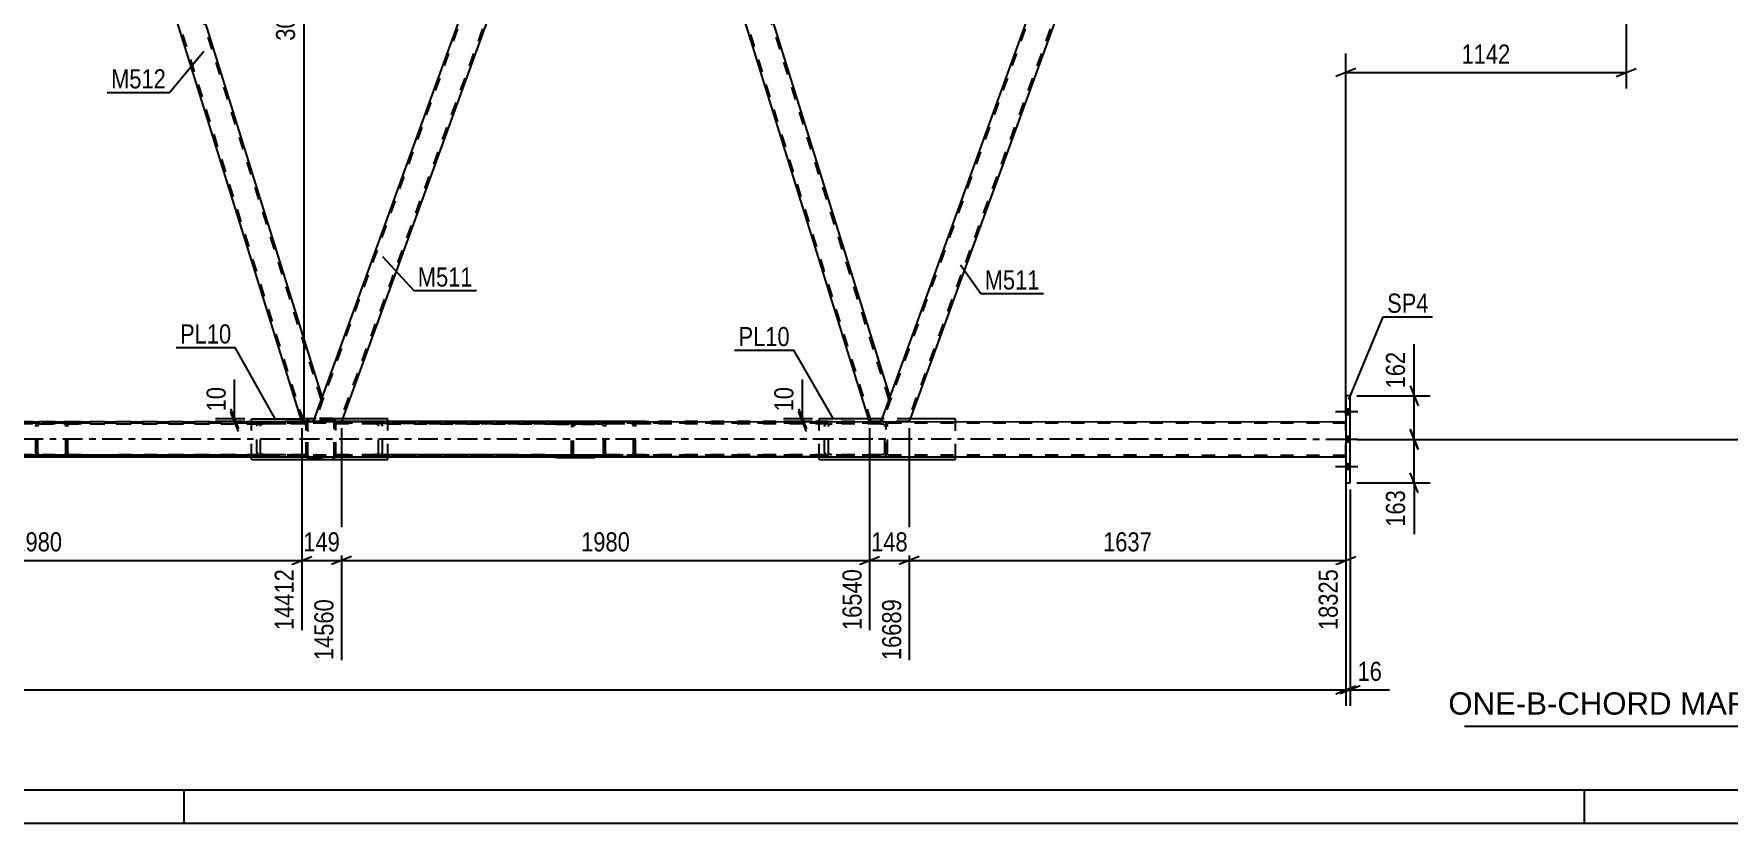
# Model space of a CAD drawing. Header units: millimetres. Extents: x -851 to 338, y -786 to 55.
# Drawn here: x -314.5 to -60.4, y -786.1 to -667.9 of the extents above; entities that cross this region are included whole.
import ezdxf

# ---------------------------------------------------------------- set-up
doc = ezdxf.new("R2010")
doc.units = ezdxf.units.MM
doc.linetypes.add('DXK_LINE_DOT2', pattern=[3.9198, 1.9599, -1.9599])
doc.linetypes.add('DXK_LINE_DOT3', pattern=[5.9187, 2.979, -0.9799, 0.9799, -0.9799])
doc.styles.add('Arial', font='ARIAL.TTF', dxfattribs={"height": 0.2})
doc.styles.add('Arial Narrow', font='ARIALN.TTF', dxfattribs={"height": 0.2})

# ---------------------------------------------------------------- blocks, each defined once
blk = doc.blocks.new('Unknown-232933133-1133')
at = {"color": 5, "linetype": 'Continuous'}
for p, q in [((-845.92, -781.11), (333.08, -781.11)), ((-291.92, -786.11), (-291.92, -781.11)), ((-81.92, -786.11), (-81.92, -781.11)), ((-850.92, -786.11), (338.08, -786.11))]:
    blk.add_line(p, q, dxfattribs=at)
blk = doc.blocks.new('Part-232933133-8740 - 8708')
at = {"color": 7, "linetype": 'DXK_LINE_DOT2'}
for p, q in [((-269.2, -731.22), (-269.2, -725.94)), ((-263.34, -725.94), (-269.2, -725.94)), ((-269.2, -725.94), (-229.18, -725.95)), ((-263.34, -726.26), (-269.2, -726.26)), ((-269.2, -726.26), (-229.18, -726.27)), ((-263.34, -725.94), (-221.9, -725.95)), ((-263, -725.98), (-263.34, -725.94)), ((-221.9, -726.27), (-263.34, -726.26)), ((-263.34, -726.26), (-263.12, -726.29)), ((-262.9, -725.99), (-263, -725.98)), ((-262.8, -726.46), (-262.76, -726.58)), ((-262.18, -726.58), (-262.27, -726.34)), ((-262.76, -730.58), (-262.76, -726.58)), ((-262.18, -730.58), (-262.18, -726.58)), ((-269.2, -730.9), (-229.18, -730.91)), ((-269.2, -730.9), (-263.34, -730.9)), ((-263.34, -731.22), (-269.2, -731.22)), ((-269.2, -731.22), (-229.18, -731.23)), ((-263.12, -730.88), (-263.34, -730.9)), ((-263.34, -730.9), (-221.9, -730.91)), ((-263.34, -731.22), (-262.9, -731.17)), ((-221.9, -731.23), (-263.34, -731.22)), ((-262.76, -730.58), (-262.8, -730.7)), ((-262.27, -730.83), (-262.18, -730.58))]:
    blk.add_line(p, q, dxfattribs=at)
for centre, radius, start, end in [((-263.21, -726.82), 0.545, 41.9337, 80.4755), ((-263.08, -727.07), 1.09, 41.9337, 80.4755), ((-263.21, -730.34), 0.545, 279.5118, 318.0612), ((-263.08, -730.1), 1.09, 279.5118, 318.0612)]:
    blk.add_arc(centre, radius, start, end, dxfattribs=at)
blk = doc.blocks.new('Part-232933133-8718 - 8708')
at = {"color": 7, "linetype": 'DXK_LINE_DOT2'}
for p, q in [((-143, -604.49), (-187.21, -725.95)), ((-139.25, -604.49), (-183.46, -725.96)), ((-186.11, -722.24), (-187.46, -725.95)), ((-183.2, -725.96), (-187.46, -725.95))]:
    blk.add_line(p, q, dxfattribs=at)
at = {"color": 2, "linetype": 'Continuous'}
for p, q in [((-143.25, -604.49), (-186.11, -722.24)), ((-138.99, -604.49), (-183.2, -725.96)), ((-143.25, -604.49), (-138.99, -604.49))]:
    blk.add_line(p, q, dxfattribs=at)
blk = doc.blocks.new('Part-232933133-8805 - 8708')
at = {"color": 7, "linetype": 'DXK_LINE_DOT2'}
for p, q in [((-228.13, -604.49), (-272.33, -725.94)), ((-224.38, -604.49), (-268.59, -725.94)), ((-224.13, -604.49), (-225.68, -608.74)), ((-271.24, -722.24), (-272.59, -725.94)), ((-268.33, -725.94), (-272.59, -725.94))]:
    blk.add_line(p, q, dxfattribs=at)
at = {"color": 2, "linetype": 'Continuous'}
for p, q in [((-228.39, -604.49), (-271.24, -722.24)), ((-228.39, -604.49), (-224.13, -604.49)), ((-225.68, -608.74), (-268.33, -725.94))]:
    blk.add_line(p, q, dxfattribs=at)
blk = doc.blocks.new('Part-232933133-8741 - 8708')
at = {"color": 7, "linetype": 'DXK_LINE_DOT2'}
for p, q in [((-229.04, -726.59), (-228.99, -726.35)), ((-228.99, -726.35), (-228.87, -726.14)), ((-228.87, -726.14), (-228.68, -726)), ((-228.72, -726.47), (-228.75, -726.59)), ((-228.66, -726.37), (-228.72, -726.47)), ((-228.68, -726), (-228.46, -725.95)), ((-228.57, -726.3), (-228.66, -726.37)), ((-228.46, -726.27), (-228.57, -726.3)), ((-187.45, -725.95), (-228.46, -725.95)), ((-187.45, -726.27), (-228.46, -726.27)), ((-224.82, -725.95), (-224.59, -726)), ((-224.7, -726.3), (-224.82, -726.27)), ((-224.61, -726.37), (-224.7, -726.3)), ((-224.55, -726.47), (-224.61, -726.37)), ((-224.59, -726), (-224.4, -726.14)), ((-224.52, -726.59), (-224.55, -726.47)), ((-224.4, -726.14), (-224.28, -726.35)), ((-224.28, -726.35), (-224.23, -726.59)), ((-195.81, -726.35), (-195.9, -726.59)), ((-195.31, -726.59), (-195.27, -726.47)), ((-194.73, -725.95), (-195.18, -726)), ((-194.96, -726.3), (-194.73, -726.27)), ((-187.01, -726), (-187.45, -725.95)), ((-187.45, -726.27), (-187.23, -726.3)), ((-186.65, -726.13), (-187.01, -726)), ((-186.92, -726.47), (-186.87, -726.59)), ((-186.65, -731.05), (-186.65, -726.13)), ((-186.64, -726.14), (-186.65, -726.13)), ((-186.51, -726.35), (-186.64, -726.14)), ((-186.47, -726.59), (-186.51, -726.35)), ((-229.04, -730.59), (-229.04, -726.59)), ((-228.75, -730.59), (-228.75, -726.59)), ((-224.52, -730.59), (-224.52, -726.59)), ((-224.23, -730.59), (-224.23, -726.59)), ((-195.9, -730.59), (-195.9, -726.59)), ((-195.31, -730.59), (-195.31, -726.59)), ((-186.87, -730.59), (-186.87, -726.59)), ((-186.47, -730.59), (-186.47, -726.59)), ((-228.99, -730.84), (-229.04, -730.59)), ((-228.87, -731.05), (-228.99, -730.84)), ((-228.68, -731.19), (-228.87, -731.05)), ((-228.75, -730.59), (-228.72, -730.72)), ((-228.72, -730.72), (-228.66, -730.82)), ((-228.48, -731.23), (-228.68, -731.19)), ((-228.66, -730.82), (-228.57, -730.89)), ((-228.57, -730.89), (-228.46, -730.91)), ((-187.45, -730.91), (-228.46, -730.91)), ((-224.82, -730.91), (-224.7, -730.89)), ((-224.59, -731.19), (-224.82, -731.23)), ((-224.7, -730.89), (-224.61, -730.82)), ((-224.61, -730.82), (-224.55, -730.72)), ((-224.4, -731.05), (-224.59, -731.19)), ((-224.55, -730.72), (-224.52, -730.59)), ((-224.28, -730.84), (-224.4, -731.05)), ((-224.23, -730.59), (-224.28, -730.84)), ((-187.45, -731.23), (-196.7, -731.23)), ((-195.9, -730.59), (-195.81, -730.84)), ((-195.27, -730.72), (-195.31, -730.59)), ((-195.18, -731.19), (-194.74, -731.23)), ((-194.73, -730.91), (-194.96, -730.89)), ((-194.74, -731.23), (-194.73, -731.23)), ((-187.23, -730.89), (-187.45, -730.91)), ((-187.45, -731.23), (-187.12, -731.2)), ((-187.12, -731.2), (-187.01, -731.19)), ((-187.01, -731.19), (-186.65, -731.05)), ((-186.87, -730.59), (-186.92, -730.72)), ((-186.65, -731.05), (-186.64, -731.05)), ((-186.64, -731.05), (-186.51, -730.84)), ((-186.51, -730.84), (-186.47, -730.59))]:
    blk.add_line(p, q, dxfattribs=at)
at = {"color": 7, "linetype": 'DXK_LINE_DOT3'}
blk.add_line((-182.74, -728.59), (-234.99, -728.59), dxfattribs=at)
at = {"color": 2, "linetype": 'Continuous'}
for p, q in [((-228.46, -731.23), (-228.48, -731.23)), ((-196.7, -731.23), (-228.46, -731.23))]:
    blk.add_line(p, q, dxfattribs=at)
at = {"color": 7, "linetype": 'DXK_LINE_DOT2'}
for centre, radius, start, end in [((-195, -727.08), 1.09, 99.5181, 138.0637), ((-194.87, -726.84), 0.545, 99.5181, 138.0637), ((-187.32, -726.84), 0.545, 41.9361, 80.4817), ((-195, -730.11), 1.09, 221.9361, 260.4817), ((-194.87, -730.35), 0.545, 221.9361, 260.4817), ((-187.32, -730.35), 0.545, 279.5181, 318.0637)]:
    blk.add_arc(centre, radius, start, end, dxfattribs=at)
blk = doc.blocks.new('Part-232933133-8742 - 8708')
at = {"color": 7, "linetype": 'DXK_LINE_DOT2'}
for p, q in [((-356.83, -726.32), (-356.92, -726.57)), ((-356.34, -726.57), (-356.29, -726.45)), ((-355.76, -725.93), (-356.2, -725.98)), ((-355.98, -726.27), (-355.76, -726.25)), ((-348.48, -725.93), (-355.76, -725.93)), ((-355.76, -725.93), (-314.31, -725.94)), ((-355.76, -726.25), (-314.31, -726.26)), ((-355.76, -726.25), (-348.48, -726.25)), ((-348.48, -725.93), (-307.04, -725.94)), ((-348.14, -725.97), (-348.48, -725.93)), ((-348.48, -726.25), (-307.04, -726.26)), ((-348.48, -726.25), (-348.25, -726.27)), ((-348.03, -725.98), (-348.14, -725.97)), ((-347.94, -726.45), (-347.89, -726.57)), ((-347.31, -726.57), (-347.4, -726.32)), ((-356.92, -730.57), (-356.92, -726.57)), ((-356.34, -730.57), (-356.34, -726.57)), ((-347.89, -730.57), (-347.89, -726.57)), ((-347.31, -730.57), (-347.31, -726.57)), ((-356.92, -730.57), (-356.83, -730.81)), ((-356.29, -730.69), (-356.34, -730.57)), ((-356.2, -731.16), (-355.76, -731.21)), ((-355.76, -730.89), (-355.98, -730.86)), ((-355.76, -730.89), (-314.31, -730.9)), ((-355.76, -730.89), (-348.48, -730.89)), ((-355.76, -731.21), (-348.48, -731.21)), ((-355.76, -731.21), (-314.31, -731.22)), ((-355.76, -731.21), (-355.76, -731.21)), ((-348.25, -730.87), (-348.48, -730.89)), ((-348.48, -730.89), (-307.04, -730.9)), ((-348.48, -731.21), (-348.03, -731.16)), ((-307.04, -731.22), (-348.48, -731.21)), ((-347.89, -730.57), (-347.94, -730.69)), ((-347.4, -730.81), (-347.31, -730.57))]:
    blk.add_line(p, q, dxfattribs=at)
for centre, radius, start, end in [((-356.02, -727.05), 1.09, 99.5119, 138.0613), ((-355.89, -726.81), 0.545, 99.5119, 138.0613), ((-348.34, -726.81), 0.545, 41.9336, 80.4755), ((-348.21, -727.05), 1.09, 41.9336, 80.4755), ((-356.02, -730.09), 1.09, 221.9336, 260.4755), ((-355.89, -730.33), 0.545, 221.9336, 260.4755), ((-348.34, -730.33), 0.545, 279.5119, 318.0613), ((-348.21, -730.09), 1.09, 279.5119, 318.0613)]:
    blk.add_arc(centre, radius, start, end, dxfattribs=at)
blk = doc.blocks.new('Part-232933133-8743 - 8708')
at = {"color": 7, "linetype": 'DXK_LINE_DOT2'}
for p, q in [((-314.17, -726.59), (-314.13, -726.35)), ((-314.13, -726.35), (-314, -726.14)), ((-314, -726.14), (-313.81, -726)), ((-313.86, -726.47), (-313.88, -726.59)), ((-313.8, -726.37), (-313.86, -726.47)), ((-313.81, -726), (-313.59, -725.95)), ((-313.7, -726.3), (-313.8, -726.37)), ((-313.59, -726.27), (-313.7, -726.3)), ((-313.59, -725.95), (-279.87, -725.94)), ((-313.59, -725.95), (-309.95, -725.95)), ((-313.59, -726.27), (-279.87, -726.26)), ((-313.59, -726.27), (-309.95, -726.27)), ((-309.95, -725.95), (-273.6, -725.94)), ((-309.95, -725.95), (-309.73, -726)), ((-309.95, -726.27), (-273.6, -726.26)), ((-309.84, -726.3), (-309.95, -726.27)), ((-309.74, -726.37), (-309.84, -726.3)), ((-309.68, -726.47), (-309.74, -726.37)), ((-309.73, -726), (-309.54, -726.14)), ((-309.66, -726.59), (-309.68, -726.47)), ((-309.54, -726.14), (-309.41, -726.35)), ((-309.41, -726.35), (-309.37, -726.59)), ((-280.94, -726.34), (-281.03, -726.58)), ((-280.45, -726.58), (-280.4, -726.46)), ((-279.87, -725.94), (-280.31, -725.99)), ((-280.09, -726.29), (-279.87, -726.26)), ((-279.87, -725.94), (-273.6, -725.94)), ((-279.87, -726.26), (-273.6, -726.26)), ((-273.6, -731.22), (-273.6, -725.94)), ((-314.17, -730.59), (-314.17, -726.59)), ((-313.88, -730.59), (-313.88, -726.59)), ((-309.66, -730.59), (-309.66, -726.59)), ((-309.37, -730.59), (-309.37, -726.59)), ((-281.03, -730.58), (-281.03, -726.58)), ((-280.45, -730.58), (-280.45, -726.58)), ((-314.13, -730.84), (-314.17, -730.59)), ((-314, -731.05), (-314.13, -730.84)), ((-313.81, -731.19), (-314, -731.05)), ((-313.88, -730.59), (-313.86, -730.72)), ((-313.86, -730.72), (-313.8, -730.82)), ((-313.68, -731.22), (-313.81, -731.19)), ((-313.8, -730.82), (-313.7, -730.89)), ((-313.7, -730.89), (-313.59, -730.91)), ((-313.59, -730.91), (-279.87, -730.9)), ((-313.59, -730.91), (-309.95, -730.91)), ((-313.59, -731.23), (-309.95, -731.23)), ((-309.95, -730.91), (-309.84, -730.89)), ((-309.95, -730.91), (-273.6, -730.9)), ((-309.73, -731.18), (-309.95, -731.23)), ((-309.84, -730.89), (-309.74, -730.82)), ((-309.74, -730.82), (-309.68, -730.72)), ((-309.54, -731.05), (-309.73, -731.18)), ((-309.68, -730.72), (-309.66, -730.59)), ((-309.41, -730.84), (-309.54, -731.05)), ((-309.37, -730.59), (-309.41, -730.84)), ((-279.87, -731.22), (-281.83, -731.22)), ((-273.6, -731.22), (-281.83, -731.23)), ((-281.03, -730.58), (-280.94, -730.83)), ((-280.4, -730.71), (-280.45, -730.58)), ((-280.31, -731.18), (-279.9, -731.22)), ((-279.87, -730.9), (-280.09, -730.88)), ((-279.9, -731.22), (-279.87, -731.22)), ((-279.87, -730.9), (-273.6, -730.9)), ((-273.6, -731.22), (-279.87, -731.22))]:
    blk.add_line(p, q, dxfattribs=at)
at = {"color": 2, "linetype": 'Continuous'}
for p, q in [((-313.59, -731.23), (-313.68, -731.22)), ((-281.83, -731.22), (-313.59, -731.23)), ((-281.83, -731.23), (-309.95, -731.23))]:
    blk.add_line(p, q, dxfattribs=at)
at = {"color": 7, "linetype": 'DXK_LINE_DOT2'}
for centre, radius, start, end in [((-280.13, -727.07), 1.09, 99.5306, 138.0686), ((-280, -726.83), 0.545, 99.5306, 138.0686), ((-280.13, -730.1), 1.09, 221.9409, 260.4942), ((-280, -730.34), 0.545, 221.9409, 260.4942)]:
    blk.add_arc(centre, radius, start, end, dxfattribs=at)
blk = doc.blocks.new('Part-232933133-8810 - 8708')
at = {"color": 7, "linetype": 'DXK_LINE_DOT2'}
for p, q in [((-313.26, -604.49), (-357.46, -725.93)), ((-309.52, -604.49), (-353.72, -725.93)), ((-309.26, -604.49), (-310.81, -608.74)), ((-356.38, -722.24), (-357.72, -725.93)), ((-353.46, -725.93), (-357.72, -725.93))]:
    blk.add_line(p, q, dxfattribs=at)
at = {"color": 2, "linetype": 'Continuous'}
for p, q in [((-313.52, -604.49), (-356.38, -722.24)), ((-313.52, -604.49), (-309.26, -604.49)), ((-310.81, -608.74), (-353.46, -725.93))]:
    blk.add_line(p, q, dxfattribs=at)
blk = doc.blocks.new('Part-232933133-8753 - 8708')
at = {"color": 7, "linetype": 'DXK_LINE_DOT2'}
for p, q in [((-273.57, -725.78), (-273.6, -725.97)), ((-273.6, -731.01), (-273.6, -725.97)), ((-273.6, -725.97), (-273.6, -725.97)), ((-273.36, -725.97), (-273.34, -725.87)), ((-273.36, -725.97), (-273.36, -725.97)), ((-273.36, -731.01), (-273.36, -725.97)), ((-273.34, -725.87), (-273.29, -725.8)), ((-273.12, -725.49), (-273.31, -725.52)), ((-273.29, -725.8), (-273.21, -725.74)), ((-273.21, -725.74), (-273.12, -725.73)), ((-269.68, -725.49), (-273.12, -725.49)), ((-273.12, -725.49), (-273.12, -725.49)), ((-273.12, -725.73), (-273.12, -725.73)), ((-269.68, -725.73), (-273.12, -725.73)), ((-269.68, -725.49), (-269.68, -725.49)), ((-269.5, -725.52), (-269.68, -725.49)), ((-269.68, -725.73), (-269.68, -725.73)), ((-269.68, -725.73), (-269.59, -725.74)), ((-269.59, -725.74), (-269.51, -725.8)), ((-269.51, -725.8), (-269.46, -725.87)), ((-269.46, -725.87), (-269.44, -725.97)), ((-269.44, -725.97), (-269.44, -725.97)), ((-269.44, -731.01), (-269.44, -725.97)), ((-269.2, -725.97), (-269.24, -725.78)), ((-269.2, -731.01), (-269.2, -725.97)), ((-269.2, -725.97), (-269.2, -725.97)), ((-273.6, -731.01), (-273.6, -731.01)), ((-273.6, -731.01), (-273.59, -731.08)), ((-273.59, -731.08), (-273.57, -731.19)), ((-273.36, -731.01), (-273.36, -731.01)), ((-273.34, -731.1), (-273.36, -731.01)), ((-273.29, -731.18), (-273.34, -731.1)), ((-273.31, -731.45), (-273.12, -731.49)), ((-273.21, -731.23), (-273.29, -731.18)), ((-273.12, -731.25), (-273.21, -731.23)), ((-273.12, -731.25), (-273.12, -731.25)), ((-273.12, -731.25), (-269.68, -731.25)), ((-273.12, -731.49), (-269.68, -731.49)), ((-273.12, -731.49), (-273.12, -731.49)), ((-269.59, -731.23), (-269.68, -731.25)), ((-269.68, -731.25), (-269.68, -731.25)), ((-269.68, -731.49), (-269.5, -731.45)), ((-269.68, -731.49), (-269.68, -731.49)), ((-269.51, -731.18), (-269.59, -731.23)), ((-269.46, -731.1), (-269.51, -731.18)), ((-269.44, -731.01), (-269.46, -731.1)), ((-269.44, -731.01), (-269.44, -731.01)), ((-269.24, -731.19), (-269.22, -731.08)), ((-269.22, -731.08), (-269.2, -731.01)), ((-269.2, -731.01), (-269.2, -731.01))]:
    blk.add_line(p, q, dxfattribs=at)
for centre, start, end in [((-273.12, -725.97), 112.5, 157.5), ((-269.68, -725.97), 22.5, 67.5), ((-273.12, -731.01), 202.5, 247.5), ((-269.68, -731.01), 292.5, 337.5)]:
    blk.add_arc(centre, 0.48, start, end, dxfattribs=at)
blk = doc.blocks.new('Part-232933133-8770 - 8708')
at = {"color": 2, "linetype": 'Continuous'}
for p, q in [((-224.13, -604.49), (-225.68, -608.74)), ((-224.13, -604.49), (-222.81, -604.49)), ((-222.81, -604.49), (-186.11, -722.24)), ((-189.14, -725.95), (-225.68, -608.74)), ((-186.11, -722.24), (-187.46, -725.95))]:
    blk.add_line(p, q, dxfattribs=at)
at = {"color": 7, "linetype": 'DXK_LINE_DOT2'}
for p, q in [((-186.24, -722.61), (-223.06, -604.49)), ((-188.89, -725.95), (-225.54, -608.37)), ((-187.46, -725.95), (-189.14, -725.95))]:
    blk.add_line(p, q, dxfattribs=at)
blk = doc.blocks.new('Part-232933133-8835 - 8708')
at = {"color": 2, "linetype": 'Continuous'}
for p, q in [((-117.1, -722.11), (-117.74, -722.11)), ((-117.74, -722.11), (-117.74, -735.11)), ((-117.1, -735.11), (-117.1, -722.11)), ((-117.74, -735.11), (-117.1, -735.11))]:
    blk.add_line(p, q, dxfattribs=at)
blk = doc.blocks.new('Part-232933133-8775 - 8708')
at = {"color": 2, "linetype": 'Continuous'}
for p, q in [((-309.26, -604.49), (-310.81, -608.74)), ((-307.95, -604.49), (-309.26, -604.49)), ((-271.24, -722.24), (-307.95, -604.49)), ((-274.28, -725.94), (-310.81, -608.74)), ((-271.24, -722.24), (-272.59, -725.94))]:
    blk.add_line(p, q, dxfattribs=at)
at = {"color": 7, "linetype": 'DXK_LINE_DOT2'}
for p, q in [((-271.38, -722.61), (-308.2, -604.49)), ((-274.03, -725.94), (-310.67, -608.37)), ((-272.59, -725.94), (-274.28, -725.94))]:
    blk.add_line(p, q, dxfattribs=at)
blk = doc.blocks.new('Part-232933133-8863 - 8708')
at = {"color": 7, "linetype": 'DXK_LINE_DOT2'}
for p, q in [((-230.34, -726.08), (-236.17, -726.08)), ((-230.34, -726.4), (-236.17, -726.4)), ((-233.8, -726.48), (-233.84, -726.72)), ((-233.67, -726.27), (-233.8, -726.48)), ((-233.48, -726.13), (-233.67, -726.27)), ((-233.53, -726.6), (-233.47, -726.5)), ((-233.26, -726.08), (-233.48, -726.13)), ((-233.47, -726.5), (-233.37, -726.43)), ((-233.37, -726.43), (-233.26, -726.4)), ((-233.84, -730.72), (-233.84, -726.72)), ((-233.55, -726.72), (-233.53, -726.6)), ((-233.55, -730.72), (-233.55, -726.72)), ((-230.34, -731.04), (-236.17, -731.04)), ((-233.84, -730.72), (-233.8, -730.97)), ((-233.8, -730.97), (-233.67, -731.17)), ((-233.6, -731.23), (-233.67, -731.17)), ((-233.53, -730.84), (-233.55, -730.72)), ((-233.47, -730.95), (-233.53, -730.84)), ((-233.37, -731.02), (-233.47, -730.95)), ((-233.26, -731.04), (-233.37, -731.02))]:
    blk.add_line(p, q, dxfattribs=at)
at = {"color": 2, "linetype": 'Continuous'}
for p, q in [((-230.34, -731.36), (-236.17, -731.36)), ((-233.48, -731.31), (-233.6, -731.23)), ((-233.48, -731.31), (-233.26, -731.36))]:
    blk.add_line(p, q, dxfattribs=at)
blk = doc.blocks.new('Part-232933133-8899 - 8708')
at = {"color": 2, "linetype": 'Continuous'}
for p, q in [((-281.83, -725.94), (-281.83, -725.54)), ((-281.83, -725.54), (-274.4, -725.54)), ((-261.38, -725.54), (-268.19, -725.54)), ((-261.38, -725.94), (-261.38, -725.54)), ((-281.83, -731.62), (-281.83, -731.22)), ((-281.83, -731.62), (-261.38, -731.62)), ((-261.38, -731.62), (-261.38, -731.22))]:
    blk.add_line(p, q, dxfattribs=at)
at = {"color": 7, "linetype": 'DXK_LINE_DOT2'}
for p, q in [((-281.83, -731.22), (-281.83, -725.94)), ((-268.19, -725.54), (-274.4, -725.54)), ((-261.38, -731.22), (-261.38, -725.94))]:
    blk.add_line(p, q, dxfattribs=at)
blk = doc.blocks.new('Part-232933133-8900 - 8708')
at = {"color": 2, "linetype": 'Continuous'}
for p, q in [((-189.26, -725.55), (-196.7, -725.55)), ((-196.7, -725.95), (-196.7, -725.55)), ((-176.24, -725.56), (-183.06, -725.56)), ((-176.24, -725.96), (-176.24, -725.56)), ((-196.7, -731.63), (-196.7, -731.23)), ((-196.7, -731.63), (-176.24, -731.64)), ((-176.24, -731.64), (-176.24, -731.24))]:
    blk.add_line(p, q, dxfattribs=at)
at = {"color": 7, "linetype": 'DXK_LINE_DOT2'}
for p, q in [((-196.7, -731.23), (-196.7, -725.95)), ((-183.06, -725.56), (-189.26, -725.55)), ((-176.24, -731.24), (-176.24, -725.96))]:
    blk.add_line(p, q, dxfattribs=at)
blk = doc.blocks.new('Part-232933133-8943 - 8708')
at = {"color": 2, "linetype": 'Continuous'}
for p, q in [((-800.94, -725.86), (-117.74, -725.97)), ((-800.94, -731.14), (-117.74, -731.25))]:
    blk.add_line(p, q, dxfattribs=at)
at = {"color": 7, "linetype": 'DXK_LINE_DOT2'}
for p, q in [((-117.74, -726.21), (-800.94, -726.1)), ((-117.74, -731.25), (-117.74, -725.97)), ((-117.74, -731.01), (-800.94, -730.9))]:
    blk.add_line(p, q, dxfattribs=at)
at = {"color": 7, "linetype": 'DXK_LINE_DOT3'}
blk.add_line((-117.74, -728.61), (-800.94, -728.5), dxfattribs=at)
blk = doc.blocks.new('Bolt-232933133-9010 - 8708')
at = {"linetype": 'Continuous'}
for points in [[(-117.1, -724.95), (-117.1, -724.07), (-117.74, -724.07), (-117.74, -724.95)], [(-117.1, -724.95), (-117.1, -724.07), (-117.74, -724.07), (-117.74, -724.95)], [(-117.1, -724.95), (-117.1, -724.07), (-117.74, -724.07), (-117.74, -724.95)], [(-117.1, -729.05), (-117.1, -728.17), (-117.74, -728.17), (-117.74, -729.05)], [(-117.1, -729.05), (-117.1, -728.17), (-117.74, -728.17), (-117.74, -729.05)], [(-117.1, -733.15), (-117.1, -732.27), (-117.74, -732.27), (-117.74, -733.15)], [(-117.1, -733.15), (-117.1, -732.27), (-117.74, -732.27), (-117.74, -733.15)], [(-117.1, -733.15), (-117.1, -732.27), (-117.74, -732.27), (-117.74, -733.15)]]:
    blk.add_hatch(color=1, dxfattribs=at).paths.add_polyline_path(points)
at = {"color": 1, "linetype": 'Continuous'}
for p, q in [((-115.94, -724.51), (-119.26, -724.51)), ((-115.94, -724.51), (-119.26, -724.51)), ((-115.94, -724.51), (-119.26, -724.51)), ((-117.1, -724.07), (-117.74, -724.07)), ((-117.1, -724.07), (-117.74, -724.07)), ((-117.1, -724.07), (-117.74, -724.07)), ((-117.1, -724.95), (-117.74, -724.95)), ((-117.1, -724.95), (-117.74, -724.95)), ((-117.1, -724.95), (-117.74, -724.95)), ((-115.94, -728.61), (-119.26, -728.61)), ((-115.94, -728.61), (-119.26, -728.61)), ((-117.1, -728.17), (-117.74, -728.17)), ((-117.1, -728.17), (-117.74, -728.17)), ((-117.1, -729.05), (-117.74, -729.05)), ((-117.1, -729.05), (-117.74, -729.05)), ((-115.94, -732.71), (-119.26, -732.71)), ((-115.94, -732.71), (-119.26, -732.71)), ((-115.94, -732.71), (-119.26, -732.71)), ((-117.1, -732.27), (-117.74, -732.27)), ((-117.1, -732.27), (-117.74, -732.27)), ((-117.1, -732.27), (-117.74, -732.27)), ((-117.1, -733.15), (-117.74, -733.15)), ((-117.1, -733.15), (-117.74, -733.15)), ((-117.1, -733.15), (-117.74, -733.15))]:
    blk.add_line(p, q, dxfattribs=at)
blk = doc.blocks.new('StraightDimension-232933133-37997 - 8708')
at = {"color": 7, "linetype": 'Continuous'}
for p, q in [((-117.74, -736.11), (-117.74, -768.55)), ((-809.56, -766.15), (-117.74, -766.15)), ((-119.24, -766.75), (-116.24, -765.55))]:
    blk.add_line(p, q, dxfattribs=at)
blk = doc.blocks.new('StraightDimension-232933133-42160 - 8708')
at = {"color": 7, "linetype": 'Continuous'}
for p, q in [((-75.71, -605.49), (-75.71, -676.06)), ((-116.24, -673.06), (-119.24, -674.26)), ((-117.74, -724.97), (-117.74, -670.81)), ((-77.21, -674.26), (-74.21, -673.06)), ((-117.74, -673.66), (-75.71, -673.66))]:
    blk.add_line(p, q, dxfattribs=at)
at = {"color": 0}
blk.add_wipeout([(-92.47, -672.91), (-92.47, -668.71), (-100.98, -668.71), (-100.98, -672.91)], dxfattribs=at)
at = {"color": 3, "style": 'Arial Narrow'}
blk.add_text('1142', height=2.863, dxfattribs=at).set_placement((-100.38, -672.31))
blk = doc.blocks.new('StraightDimension-232933133-9033 - 8708')
at = {"color": 7, "linetype": 'Continuous'}
for p, q in [((-108.11, -720.61), (-106.91, -723.61)), ((-116.1, -722.11), (-105.11, -722.11)), ((-107.51, -728.61), (-107.51, -722.11)), ((-116.1, -728.61), (-105.11, -728.61)), ((-106.91, -730.11), (-108.11, -727.11))]:
    blk.add_line(p, q, dxfattribs=at)
at = {"color": 0}
blk.add_wipeout([(-108.26, -714.9), (-112.46, -714.9), (-112.46, -721.58), (-108.26, -721.58)], dxfattribs=at)
at = {"color": 7, "linetype": 'Continuous'}
blk.add_line((-107.51, -722.11), (-107.51, -714.37), dxfattribs=at)
blk.add_line((-107.51, -722.11), (-107.51, -714.37), dxfattribs=at)
at = {"color": 3, "style": 'Arial Narrow'}
blk.add_text('162', height=2.863, rotation=90.0002, dxfattribs=at).set_placement((-108.86, -720.98))
blk = doc.blocks.new('StraightDimension-232933133-9041 - 8708')
at = {"color": 7, "linetype": 'Continuous'}
for p, q in [((-116.1, -728.61), (-105.11, -728.61)), ((-108.11, -727.11), (-106.91, -730.11)), ((-107.51, -735.11), (-107.51, -728.61)), ((-106.91, -736.61), (-108.11, -733.61)), ((-116.1, -735.11), (-105.11, -735.11))]:
    blk.add_line(p, q, dxfattribs=at)
at = {"color": 0}
blk.add_wipeout([(-108.26, -735.63), (-112.46, -735.63), (-112.46, -742.31), (-108.26, -742.31)], dxfattribs=at)
at = {"color": 7, "linetype": 'Continuous'}
blk.add_line((-107.51, -735.11), (-107.51, -742.84), dxfattribs=at)
blk.add_line((-107.51, -735.11), (-107.51, -742.84), dxfattribs=at)
at = {"color": 3, "style": 'Arial Narrow'}
blk.add_text('163', height=2.863, rotation=90.0002, dxfattribs=at).set_placement((-108.86, -741.71))
blk = doc.blocks.new('StraightDimension-232933133-9067 - 8708')
at = {"color": 7, "linetype": 'Continuous'}
for p, q in [((-52.91, -603.99), (-54.11, -600.99)), ((-75.47, -602.49), (-51.11, -602.49)), ((-53.51, -728.61), (-53.51, -602.49)), ((-116.1, -728.61), (-51.11, -728.61)), ((-54.11, -727.11), (-52.91, -730.11))]:
    blk.add_line(p, q, dxfattribs=at)
at = {"color": 0}
blk.add_wipeout([(-54.26, -661.29), (-58.46, -661.29), (-58.46, -669.8), (-54.26, -669.8)], dxfattribs=at)
at = {"color": 3, "style": 'Arial Narrow'}
blk.add_text('3153', height=2.863, rotation=90.0002, dxfattribs=at).set_placement((-54.86, -669.2))
blk = doc.blocks.new('StraightDimension-232933133-37996 - 8708')
at = {"color": 7, "linetype": 'Continuous'}
for p, q in [((-117.74, -736.11), (-117.74, -768.55)), ((-117.1, -736.11), (-117.1, -768.55)), ((-119.24, -766.75), (-116.24, -765.55)), ((-115.6, -765.55), (-118.6, -766.75)), ((-117.74, -766.15), (-117.1, -766.15))]:
    blk.add_line(p, q, dxfattribs=at)
at = {"color": 0}
blk.add_wipeout([(-111.72, -765.4), (-111.72, -761.2), (-116.58, -761.2), (-116.58, -765.4)], dxfattribs=at)
at = {"color": 7, "linetype": 'Continuous'}
blk.add_line((-117.1, -766.15), (-111.19, -766.15), dxfattribs=at)
blk.add_line((-117.1, -766.15), (-111.19, -766.15), dxfattribs=at)
at = {"color": 3, "style": 'Arial Narrow'}
blk.add_text('16', height=2.863, dxfattribs=at).set_placement((-115.98, -764.8))
blk = doc.blocks.new('StraightDimension-232933133-41146 - 8708')
at = {"color": 7, "linetype": 'Continuous'}
for p, q in [((-183.2, -726.96), (-183.2, -761.69)), ((-117.74, -732.25), (-117.74, -757.19)), ((-181.7, -746.15), (-184.7, -747.35)), ((-183.2, -746.75), (-117.74, -746.75)), ((-119.24, -747.35), (-116.24, -746.15))]:
    blk.add_line(p, q, dxfattribs=at)
at = {"color": 0}
blk.add_wipeout([(-146.22, -746), (-146.22, -741.8), (-154.73, -741.8), (-154.73, -746)], dxfattribs=at)
at = {"color": 0, "linetype": 'Continuous'}
blk.add_wipeout([(-118.34, -747.45), (-122.54, -747.45), (-122.54, -757.79), (-118.34, -757.79)], dxfattribs=at)
at = {"color": 3, "style": 'Arial Narrow'}
blk.add_text('1637', height=2.863, dxfattribs=at).set_placement((-154.13, -745.4))
at = {"color": 3, "linetype": 'Continuous', "style": 'Arial Narrow'}
blk.add_text('18325', height=2.863, rotation=90.0002, dxfattribs=at).set_placement((-118.94, -757.19))
blk = doc.blocks.new('StraightDimension-232933133-41147 - 8708')
at = {"color": 7, "linetype": 'Continuous'}
for p, q in [((-189.14, -726.95), (-189.14, -757.19)), ((-183.2, -726.96), (-183.2, -761.69)), ((-190.64, -747.35), (-187.64, -746.15)), ((-189.14, -746.75), (-183.2, -746.75)), ((-181.7, -746.15), (-184.7, -747.35))]:
    blk.add_line(p, q, dxfattribs=at)
at = {"color": 0}
blk.add_wipeout([(-182.83, -746), (-182.83, -741.8), (-189.51, -741.8), (-189.51, -746)], dxfattribs=at)
at = {"color": 0, "linetype": 'Continuous'}
blk.add_wipeout([(-183.8, -751.95), (-188, -751.95), (-188, -762.29), (-183.8, -762.29)], dxfattribs=at)
at = {"color": 3, "style": 'Arial Narrow'}
blk.add_text('148', height=2.863, dxfattribs=at).set_placement((-188.91, -745.4))
at = {"color": 3, "linetype": 'Continuous', "style": 'Arial Narrow'}
blk.add_text('16689', height=2.863, rotation=90.0002, dxfattribs=at).set_placement((-184.4, -761.69))
blk = doc.blocks.new('StraightDimension-232933133-41148 - 8708')
at = {"color": 7, "linetype": 'Continuous'}
for p, q in [((-268.33, -726.94), (-268.33, -761.69)), ((-189.14, -726.95), (-189.14, -757.19)), ((-266.83, -746.15), (-269.83, -747.35)), ((-268.33, -746.75), (-189.14, -746.75)), ((-190.64, -747.35), (-187.64, -746.15))]:
    blk.add_line(p, q, dxfattribs=at)
at = {"color": 0}
blk.add_wipeout([(-224.48, -746), (-224.48, -741.8), (-232.99, -741.8), (-232.99, -746)], dxfattribs=at)
at = {"color": 0, "linetype": 'Continuous'}
blk.add_wipeout([(-189.74, -747.45), (-193.94, -747.45), (-193.94, -757.79), (-189.74, -757.79)], dxfattribs=at)
at = {"color": 3, "style": 'Arial Narrow'}
blk.add_text('1980', height=2.863, dxfattribs=at).set_placement((-232.39, -745.4))
at = {"color": 3, "linetype": 'Continuous', "style": 'Arial Narrow'}
blk.add_text('16540', height=2.863, rotation=90.0002, dxfattribs=at).set_placement((-190.34, -757.19))
blk = doc.blocks.new('StraightDimension-232933133-41149 - 8708')
at = {"color": 7, "linetype": 'Continuous'}
for p, q in [((-274.28, -726.94), (-274.28, -757.19)), ((-268.33, -726.94), (-268.33, -761.69)), ((-275.78, -747.35), (-272.78, -746.15)), ((-274.28, -746.75), (-268.33, -746.75)), ((-266.83, -746.15), (-269.83, -747.35))]:
    blk.add_line(p, q, dxfattribs=at)
at = {"color": 0}
blk.add_wipeout([(-267.96, -746), (-267.96, -741.8), (-274.65, -741.8), (-274.65, -746)], dxfattribs=at)
at = {"color": 0, "linetype": 'Continuous'}
blk.add_wipeout([(-268.93, -751.95), (-273.13, -751.95), (-273.13, -762.29), (-268.93, -762.29)], dxfattribs=at)
at = {"color": 3, "style": 'Arial Narrow'}
blk.add_text('149', height=2.863, dxfattribs=at).set_placement((-274.05, -745.4))
at = {"color": 3, "linetype": 'Continuous', "style": 'Arial Narrow'}
blk.add_text('14560', height=2.863, rotation=90.0002, dxfattribs=at).set_placement((-269.53, -761.69))
blk = doc.blocks.new('StraightDimension-232933133-41150 - 8708')
at = {"color": 7, "linetype": 'Continuous'}
for p, q in [((-353.46, -726.93), (-353.46, -761.69)), ((-274.28, -726.94), (-274.28, -757.19)), ((-351.96, -746.15), (-354.96, -747.35)), ((-353.46, -746.75), (-274.28, -746.75)), ((-275.78, -747.35), (-272.78, -746.15))]:
    blk.add_line(p, q, dxfattribs=at)
at = {"color": 0}
blk.add_wipeout([(-309.61, -746), (-309.61, -741.8), (-318.13, -741.8), (-318.13, -746)], dxfattribs=at)
at = {"color": 0, "linetype": 'Continuous'}
blk.add_wipeout([(-274.88, -747.45), (-279.08, -747.45), (-279.08, -757.79), (-274.88, -757.79)], dxfattribs=at)
at = {"color": 3, "style": 'Arial Narrow'}
blk.add_text('1980', height=2.863, dxfattribs=at).set_placement((-317.53, -745.4))
at = {"color": 3, "linetype": 'Continuous', "style": 'Arial Narrow'}
blk.add_text('14412', height=2.863, rotation=90.0002, dxfattribs=at).set_placement((-275.48, -757.19))
blk = doc.blocks.new('StraightDimension-232933133-41495 - 8708')
at = {"color": 7, "linetype": 'Continuous'}
for p, q in [((-216.05, -604.49), (-276.79, -604.49)), ((-273.34, -605.99), (-274.54, -602.99)), ((-273.94, -725.95), (-273.94, -604.49)), ((-222.9, -725.95), (-276.79, -725.95)), ((-274.54, -724.45), (-273.34, -727.45))]:
    blk.add_line(p, q, dxfattribs=at)
at = {"color": 0}
blk.add_wipeout([(-274.69, -660.96), (-278.89, -660.96), (-278.89, -669.48), (-274.69, -669.48)], dxfattribs=at)
at = {"color": 3, "style": 'Arial Narrow'}
blk.add_text('3036', height=2.863, rotation=90.0002, dxfattribs=at).set_placement((-275.29, -668.88))
blk = doc.blocks.new('StraightDimension-232933133-73470 - 8708')
at = {"color": 7, "linetype": 'Continuous'}
for p, q in [((-282.83, -725.54), (-287.2, -725.54)), ((-282.83, -725.94), (-287.2, -725.94)), ((-284.95, -724.04), (-283.75, -727.04)), ((-283.75, -727.44), (-284.95, -724.44)), ((-284.35, -725.94), (-284.35, -725.54))]:
    blk.add_line(p, q, dxfattribs=at)
at = {"color": 0}
blk.add_wipeout([(-285.1, -720.16), (-289.3, -720.16), (-289.3, -725.02), (-285.1, -725.02)], dxfattribs=at)
at = {"color": 7, "linetype": 'Continuous'}
blk.add_line((-284.35, -725.54), (-284.35, -719.64), dxfattribs=at)
blk.add_line((-284.35, -725.54), (-284.35, -719.64), dxfattribs=at)
at = {"color": 3, "style": 'Arial Narrow'}
blk.add_text('10', height=2.863, rotation=90.0002, dxfattribs=at).set_placement((-285.7, -724.42))
blk = doc.blocks.new('StraightDimension-232933133-73472 - 8708')
at = {"color": 7, "linetype": 'Continuous'}
for p, q in [((-197.7, -725.56), (-202.07, -725.56)), ((-197.7, -725.96), (-202.07, -725.96)), ((-199.82, -724.06), (-198.62, -727.06)), ((-198.62, -727.46), (-199.82, -724.46)), ((-199.22, -725.96), (-199.22, -725.56))]:
    blk.add_line(p, q, dxfattribs=at)
at = {"color": 0}
blk.add_wipeout([(-199.97, -720.18), (-204.17, -720.18), (-204.17, -725.03), (-199.97, -725.03)], dxfattribs=at)
at = {"color": 7, "linetype": 'Continuous'}
blk.add_line((-199.22, -725.56), (-199.22, -719.65), dxfattribs=at)
blk.add_line((-199.22, -725.56), (-199.22, -719.65), dxfattribs=at)
at = {"color": 3, "style": 'Arial Narrow'}
blk.add_text('10', height=2.863, rotation=90.0002, dxfattribs=at).set_placement((-200.57, -724.43))
blk = doc.blocks.new('Unknown-232933133-74895')
at = {"color": 7, "linetype": 'Continuous'}
blk.add_line((-99.92, -771.61), (-29.92, -771.61), dxfattribs=at)
at = {"color": 7, "style": 'Arial'}
blk.add_text('ONE-B-CHORD MARKED AS TR25', height=3.3428, dxfattribs=at).set_placement((-102.36, -769.86))
blk = doc.blocks.new('Mark-232933133-8714 - 8708')
at = {"color": 0}
blk.add_wipeout([(-163.65, -706.16), (-163.65, -703.16), (-171.88, -703.16), (-171.88, -706.16)], dxfattribs=at)
blk.add_wipeout([(-163.65, -706.16), (-163.65, -703.16), (-171.88, -703.16), (-171.88, -706.16)], dxfattribs=at)
at = {"color": 30, "linetype": 'Continuous'}
for p, q in [((-175.51, -702.47), (-172.48, -706.76)), ((-172.48, -706.76), (-163.05, -706.76))]:
    blk.add_line(p, q, dxfattribs=at)
at = {"color": 3, "style": 'Arial Narrow'}
blk.add_text('M511', height=2.863, dxfattribs=at).set_placement((-171.88, -706.16))
blk = doc.blocks.new('Mark-232933133-8801 - 8708')
at = {"color": 0}
blk.add_wipeout([(-248.66, -705.72), (-248.66, -702.72), (-256.88, -702.72), (-256.88, -705.72)], dxfattribs=at)
blk.add_wipeout([(-248.66, -705.72), (-248.66, -702.72), (-256.88, -702.72), (-256.88, -705.72)], dxfattribs=at)
at = {"color": 30, "linetype": 'Continuous'}
for p, q in [((-262.17, -701.22), (-257.48, -706.32)), ((-257.48, -706.32), (-248.06, -706.32))]:
    blk.add_line(p, q, dxfattribs=at)
at = {"color": 3, "style": 'Arial Narrow'}
blk.add_text('M511', height=2.863, dxfattribs=at).set_placement((-256.88, -705.72))
blk = doc.blocks.new('Mark-232933133-8771 - 8708')
at = {"color": 0}
blk.add_wipeout([(-294.65, -676.02), (-294.65, -673.02), (-302.87, -673.02), (-302.87, -676.02)], dxfattribs=at)
blk.add_wipeout([(-294.65, -676.02), (-294.65, -673.02), (-302.87, -673.02), (-302.87, -676.02)], dxfattribs=at)
at = {"color": 30, "linetype": 'Continuous'}
for p in [(-288.96, -670.49), (-303.47, -676.62)]:
    blk.add_line(p, (-294.05, -676.62), dxfattribs=at)
at = {"color": 3, "style": 'Arial Narrow'}
blk.add_text('M512', height=2.863, dxfattribs=at).set_placement((-302.87, -676.02))
blk = doc.blocks.new('Mark-232933133-8831 - 8708')
at = {"color": 0}
blk.add_wipeout([(-105.33, -709.64), (-105.33, -706.64), (-111.54, -706.64), (-111.54, -709.64)], dxfattribs=at)
blk.add_wipeout([(-105.33, -709.64), (-105.33, -706.64), (-111.54, -706.64), (-111.54, -709.64)], dxfattribs=at)
at = {"color": 30, "linetype": 'Continuous'}
for p, q in [((-117.3, -722.63), (-112.14, -710.24)), ((-112.14, -710.24), (-104.73, -710.24))]:
    blk.add_line(p, q, dxfattribs=at)
at = {"color": 3, "style": 'Arial Narrow'}
blk.add_text('SP4', height=2.863, dxfattribs=at).set_placement((-111.54, -709.64))
blk = doc.blocks.new('Mark-232933133-73480 - 8708')
at = {"color": 0}
blk.add_wipeout([(-284.85, -714.25), (-284.85, -711.25), (-292.53, -711.25), (-292.53, -714.25)], dxfattribs=at)
blk.add_wipeout([(-284.85, -714.25), (-284.85, -711.25), (-292.53, -711.25), (-292.53, -714.25)], dxfattribs=at)
at = {"color": 30, "linetype": 'Continuous'}
for p in [(-293.13, -714.85), (-278.25, -725.54)]:
    blk.add_line(p, (-284.25, -714.85), dxfattribs=at)
at = {"color": 3, "style": 'Arial Narrow'}
blk.add_text('PL10', height=2.863, dxfattribs=at).set_placement((-292.53, -714.25))
blk = doc.blocks.new('Mark-232933133-73483 - 8708')
at = {"color": 0}
blk.add_wipeout([(-201.12, -714.64), (-201.12, -711.64), (-208.79, -711.64), (-208.79, -714.64)], dxfattribs=at)
blk.add_wipeout([(-201.12, -714.64), (-201.12, -711.64), (-208.79, -711.64), (-208.79, -714.64)], dxfattribs=at)
at = {"color": 30, "linetype": 'Continuous'}
for p in [(-209.39, -715.24), (-194.52, -725.63)]:
    blk.add_line(p, (-200.52, -715.24), dxfattribs=at)
at = {"color": 3, "style": 'Arial Narrow'}
blk.add_text('PL10', height=2.863, dxfattribs=at).set_placement((-208.79, -714.64))

msp = doc.modelspace()

# ---------------------------------------------------------------- block references
for name in ['Unknown-232933133-1133', 'Part-232933133-8810 - 8708', 'Part-232933133-8775 - 8708', 'Part-232933133-8805 - 8708', 'Part-232933133-8770 - 8708', 'Part-232933133-8718 - 8708', 'Part-232933133-8835 - 8708', 'Part-232933133-8943 - 8708', 'Part-232933133-8742 - 8708', 'Part-232933133-8743 - 8708', 'Part-232933133-8899 - 8708', 'Part-232933133-8753 - 8708', 'Part-232933133-8740 - 8708', 'Part-232933133-8863 - 8708', 'Part-232933133-8741 - 8708', 'Part-232933133-8900 - 8708', 'Bolt-232933133-9010 - 8708', 'Unknown-232933133-74895']:
    msp.add_blockref(name, (0, 0))

# ---------------------------------------------------------------- next in the draw order: block references
for name in ['StraightDimension-232933133-42160 - 8708', 'Mark-232933133-8771 - 8708', 'Mark-232933133-8714 - 8708', 'StraightDimension-232933133-37997 - 8708']:
    msp.add_blockref(name, (0, 0))

# ---------------------------------------------------------------- next in the draw order: block references
msp.add_blockref('StraightDimension-232933133-9033 - 8708', (0, 0))

# ---------------------------------------------------------------- next in the draw order: block references
msp.add_blockref('StraightDimension-232933133-9041 - 8708', (0, 0))

# ---------------------------------------------------------------- next in the draw order: block references
for name in ['StraightDimension-232933133-9067 - 8708', 'StraightDimension-232933133-37996 - 8708']:
    msp.add_blockref(name, (0, 0))

# ---------------------------------------------------------------- next in the draw order: block references
for name in ['Mark-232933133-8831 - 8708', 'StraightDimension-232933133-41146 - 8708']:
    msp.add_blockref(name, (0, 0))

# ---------------------------------------------------------------- next in the draw order: block references
msp.add_blockref('StraightDimension-232933133-41147 - 8708', (0, 0))

# ---------------------------------------------------------------- next in the draw order: block references
msp.add_blockref('StraightDimension-232933133-41148 - 8708', (0, 0))

# ---------------------------------------------------------------- next in the draw order: block references
for name in ['StraightDimension-232933133-73472 - 8708', 'StraightDimension-232933133-41149 - 8708']:
    msp.add_blockref(name, (0, 0))

# ---------------------------------------------------------------- next in the draw order: block references
for name in ['Mark-232933133-73483 - 8708', 'StraightDimension-232933133-41150 - 8708']:
    msp.add_blockref(name, (0, 0))

# ---------------------------------------------------------------- next in the draw order: block references
for name in ['StraightDimension-232933133-41495 - 8708', 'StraightDimension-232933133-73470 - 8708']:
    msp.add_blockref(name, (0, 0))

# ---------------------------------------------------------------- next in the draw order: block references
for name in ['Mark-232933133-8801 - 8708', 'Mark-232933133-73480 - 8708']:
    msp.add_blockref(name, (0, 0))

doc.saveas('drawing.dxf')
